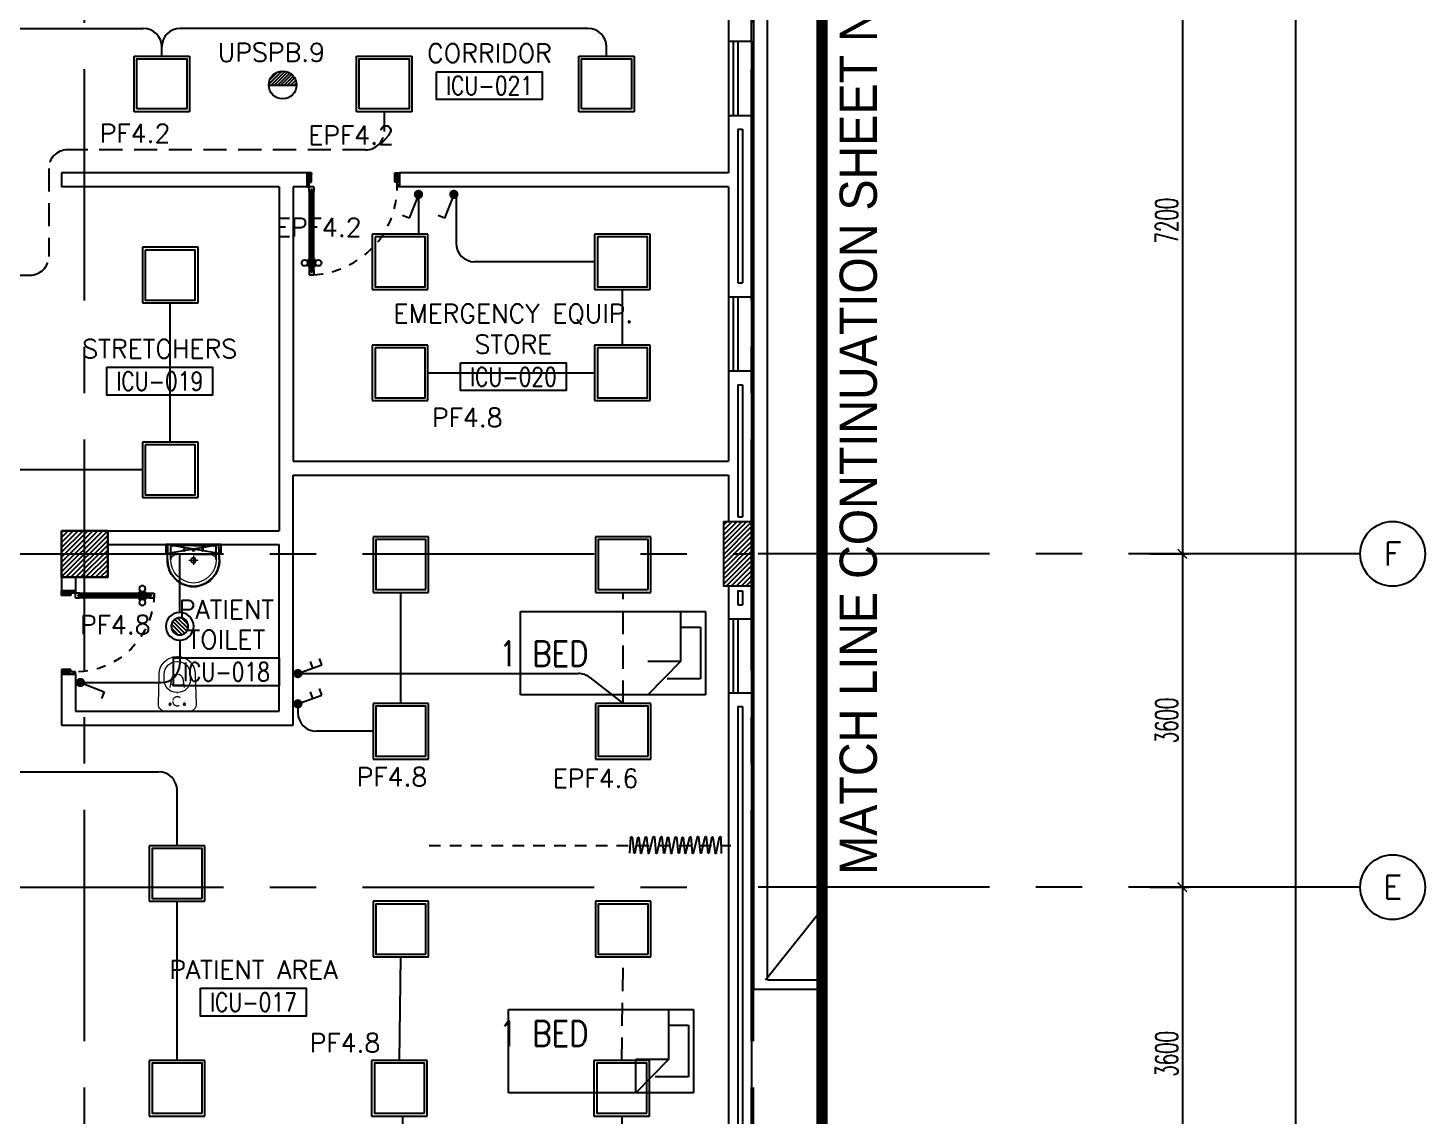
# Model space of a CAD drawing. Extents: x -0.3 to 91.9, y -1.1 to 78.4.
# Drawn here: x 76.78 to 91.86, y 14.08 to 25.83 of the extents above; entities that cross this region are included whole.
import ezdxf
from ezdxf.enums import TextEntityAlignment as Align

# ---------------------------------------------------------------- set-up
doc = ezdxf.new("R2010")
doc.units = 0
doc.header["$MEASUREMENT"] = 0
doc.header["$PDMODE"] = 34
for name, pattern in [('CENTER2', [1.125, 0.75, -0.125, 0.125, -0.125]), ('CENTERX2', [4, 2.5, -0.5, 0.5, -0.5]), ('DASHED', [0.75, 0.5, -0.25]), ('HIDDEN', [0.375, 0.25, -0.125]), ('HIDDEN2', [0.1875, 0.125, -0.0625])]:
    doc.linetypes.add(name, pattern=pattern)
doc.layers.get('0').update_dxf_attribs({"linetype": 'CONTINUOUS'})
doc.layers.get('DEFPOINTS').update_dxf_attribs({"linetype": 'CONTINUOUS'})
for name, color, linetype in [('A_CUBICLE_CURTAINS', 11, 'HIDDEN'), ('AX-CR', 11, 'CONTINUOUS'), ('AX-DIM', 11, 'CONTINUOUS'), ('AX-TXT', 2, 'CONTINUOUS'), ('AXES', 11, 'CENTERX2'), ('COL', 11, 'CONTINUOUS'), ('D_CURTAIN', 11, 'HIDDEN'), ('DOOR', 7, 'CONTINUOUS'), ('E-CLINE', 4, 'CONTINUOUS'), ('E-HLINE', 4, 'HIDDEN'), ('E-LITE', 4, 'CONTINUOUS'), ('E-SWITCH', 4, 'CONTINUOUS'), ('E-TEXT', 4, 'CONTINUOUS'), ('E-TRXT', 4, 'CONTINUOUS'), ('EL-LITE', 4, 'CONTINUOUS'), ('ELEV', 2, 'CONTINUOUS'), ('FIX', 11, 'CONTINUOUS'), ('FUR', 11, 'CONTINUOUS'), ('HAT', 11, 'CONTINUOUS'), ('INSUL', 11, 'CONTINUOUS'), ('RM-BOX', 11, 'CONTINUOUS'), ('RM-NAME', 11, 'CONTINUOUS'), ('RM-NO', 11, 'CONTINUOUS'), ('ROOF', 7, 'CONTINUOUS'), ('RS20', 11, 'CONTINUOUS'), ('SHAFT', 11, 'CONTINUOUS'), ('TXT1', 2, 'CONTINUOUS'), ('WALL', 11, 'CONTINUOUS'), ('WIN', 7, 'CONTINUOUS')]:
    doc.layers.add(name, color=color, linetype=linetype)
doc.styles.add('ROMANS', font='ROMANS.shx', dxfattribs={"width": 0.6})
doc.styles.add('RS20', font='ROMANS.shx', dxfattribs={"height": 0.2})
doc.styles.add('TTXT', font='swisse.ttf', dxfattribs={"width": 0.6})
doc.dimstyles.new('STANDARD in', dxfattribs={"dimtxt": 0.24, "dimasz": 0.1, "dimexe": 0.07, "dimexo": 0.05, "dimgap": 0.05, "dimtad": 1, "dimdec": 0, "dimlfac": 1000, "dimzin": 0, "dimdsep": 46, "dimtxsty": 'ROMANS', "dimblk": 'ARCHTICK', "dimcen": 0.05, "dimdle": 0.05, "dimclrd": 7, "dimclre": 7, "dimclrt": 2, "dimadec": 0, "dimazin": 0, "dimtfac": 1, "dimtdec": 0, "dimtmove": 2, "dimatfit": 3, "dimldrblk": 'ARCHTICK', "dimfxl": 0, "dimtolj": 1, "dimtzin": 0, "dimarcsym": 0})

# ---------------------------------------------------------------- blocks, each defined once
blk = doc.blocks.new('*X73')
at = {"color": 0}
for p, q in [((84179, 132651), (84678, 133150)), ((84179, 132704), (84625, 133150)), ((84179, 132757), (84571, 133150)), ((84179, 132810), (84518, 133150)), ((84179, 132864), (84465, 133150)), ((84179, 132917), (84412, 133150)), ((84179, 132970), (84359, 133150)), ((84179, 133023), (84306, 133150)), ((84179, 133076), (84253, 133150)), ((84179, 133129), (84200, 133150)), ((84231, 132650), (84679, 133098)), ((84284, 132650), (84679, 133045)), ((84337, 132650), (84679, 132992)), ((84390, 132650), (84679, 132939)), ((84443, 132650), (84679, 132886)), ((84496, 132650), (84679, 132833)), ((84549, 132650), (84679, 132780)), ((84602, 132650), (84679, 132727)), ((84655, 132650), (84679, 132674))]:
    blk.add_line(p, q, dxfattribs=at)
blk = doc.blocks.new('COL50')
at = {"layer": 'COL'}
blk.add_lwpolyline([(-250, 250), (-250, -250), (250, -250), (250, 250)], close=True, dxfattribs=at)
blk = doc.blocks.new('_ARCHTICK')
at = {"color": 0, "linetype": 'ByBlock', "const_width": 0.15}
blk.add_lwpolyline([(-0.5, -0.5), (0.5, 0.5)], dxfattribs=at)
blk = doc.blocks.new('*D189')
at = {"layer": 'AX-DIM', "color": 7, "lineweight": -2, "ltscale": 0.3}
for p, q in [((90.46, 64.87), (90.46, 5.45)), ((88.617, 64.82), (90.53, 64.82)), ((86.18, 5.5), (90.53, 5.5))]:
    blk.add_line(p, q, dxfattribs=at)
at = {"layer": 'DEFPOINTS', "color": 0, "ltscale": 0.3}
for p in [(88.567, 64.82), (86.13, 5.5), (90.46, 5.5)]:
    blk.add_point(p, dxfattribs=at)
at = {"layer": 'AX-DIM', "color": 7, "lineweight": -2, "ltscale": 0.3, "xscale": 0.1, "yscale": 0.1, "zscale": 0.1}
for p, rotation in [((90.46, 64.82), 90), ((90.46, 5.5), 270)]:
    blk.add_blockref('_ARCHTICK', p, dxfattribs=dict(at, rotation=rotation))
at = {"layer": 'AX-DIM', "color": 2, "ltscale": 0.3, "insert": (90.29, 35.16), "char_height": 0.24, "attachment_point": 5, "rotation": 90, "style": 'ROMANS'}
blk.add_mtext('\\A1;59320', dxfattribs=at)
blk = doc.blocks.new('*D195')
at = {"layer": 'AX-DIM', "color": 7, "lineweight": -2, "ltscale": 0.3}
for p, q in [((88.89, 27.35), (89.31, 27.35)), ((89.24, 27.4), (89.24, 20.1)), ((88.89, 20.15), (89.31, 20.15))]:
    blk.add_line(p, q, dxfattribs=at)
at = {"layer": 'DEFPOINTS', "color": 0, "ltscale": 0.3}
for p in [(88.84, 27.35), (88.84, 20.15), (89.24, 20.15)]:
    blk.add_point(p, dxfattribs=at)
at = {"layer": 'AX-DIM', "color": 7, "lineweight": -2, "ltscale": 0.3, "xscale": 0.1, "yscale": 0.1, "zscale": 0.1}
for p, rotation in [((89.24, 27.35), 90), ((89.24, 20.15), 270)]:
    blk.add_blockref('_ARCHTICK', p, dxfattribs=dict(at, rotation=rotation))
at = {"layer": 'AX-DIM', "color": 2, "ltscale": 0.3, "insert": (89.07, 23.75), "char_height": 0.24, "attachment_point": 5, "rotation": 90, "style": 'ROMANS'}
blk.add_mtext('\\A1;7200', dxfattribs=at)
blk = doc.blocks.new('AXR')
at = {"layer": 'AX-CR'}
blk.add_circle((350, 0), 350, dxfattribs=at)
at = {"layer": 'AX-TXT', "style": 'ROMANS'}
blk.add_attdef('AX', text='', height=250, dxfattribs=at).set_placement((350, 0), align=Align.MIDDLE)
blk = doc.blocks.new('*D196')
at = {"layer": 'AX-DIM', "color": 7, "lineweight": -2, "ltscale": 0.3}
for p, q in [((88.89, 20.15), (89.31, 20.15)), ((89.24, 20.2), (89.24, 16.5)), ((88.89, 16.55), (89.31, 16.55))]:
    blk.add_line(p, q, dxfattribs=at)
at = {"layer": 'DEFPOINTS', "color": 0, "ltscale": 0.3}
for p in [(88.84, 20.15), (88.84, 16.55), (89.24, 16.55)]:
    blk.add_point(p, dxfattribs=at)
at = {"layer": 'AX-DIM', "color": 7, "lineweight": -2, "ltscale": 0.3, "xscale": 0.1, "yscale": 0.1, "zscale": 0.1}
for p, rotation in [((89.24, 20.15), 90), ((89.24, 16.55), 270)]:
    blk.add_blockref('_ARCHTICK', p, dxfattribs=dict(at, rotation=rotation))
at = {"layer": 'AX-DIM', "color": 2, "ltscale": 0.3, "insert": (89.07, 18.35), "char_height": 0.24, "attachment_point": 5, "rotation": 90, "style": 'ROMANS'}
blk.add_mtext('\\A1;3600', dxfattribs=at)
blk = doc.blocks.new('*D197')
at = {"layer": 'AX-DIM', "color": 7, "lineweight": -2, "ltscale": 0.3}
for p, q in [((89.24, 16.6), (89.24, 12.9)), ((88.89, 16.55), (89.31, 16.55)), ((88.89, 12.95), (89.31, 12.95))]:
    blk.add_line(p, q, dxfattribs=at)
at = {"layer": 'DEFPOINTS', "color": 0, "ltscale": 0.3}
for p in [(88.84, 16.55), (88.84, 12.95), (89.24, 12.95)]:
    blk.add_point(p, dxfattribs=at)
at = {"layer": 'AX-DIM', "color": 7, "lineweight": -2, "ltscale": 0.3, "xscale": 0.1, "yscale": 0.1, "zscale": 0.1}
for p, rotation in [((89.24, 16.55), 90), ((89.24, 12.95), 270)]:
    blk.add_blockref('_ARCHTICK', p, dxfattribs=dict(at, rotation=rotation))
at = {"layer": 'AX-DIM', "color": 2, "ltscale": 0.3, "insert": (89.07, 14.75), "char_height": 0.24, "attachment_point": 5, "rotation": 90, "style": 'ROMANS'}
blk.add_mtext('\\A1;3600', dxfattribs=at)
blk = doc.blocks.new('C11')
at = {"layer": 'HAT'}
h = blk.add_hatch(dxfattribs=at)
h.set_pattern_fill('ANSI31', color=256, scale=300, style=0)
h.set_pattern_definition([(45, (-248556.182, -75061.005), (-26.5165043, 26.5165043), [])])
h.paths.add_polyline_path([(300, 700), (0, 700), (0, 350), (300, 350)])
h.paths.add_polyline_path([(300, 350), (0, 350), (0, 0), (300, 0)])
at = {"layer": 'COL'}
blk.add_lwpolyline([(300, 700), (300, 0), (0, 0), (0, 700)], close=True, dxfattribs=at)
blk = doc.blocks.new('DOOR90')
at = {"layer": 'DOOR', "color": 0, "linetype": 'ByBlock'}
for p, q in [((-150, 0), (-150, -25)), ((-150, 0), (0, 0)), ((0, -50), (0, 0)), ((-1000, -25), (-1000, -75)), ((-1000, -75), (-1000, -25)), ((-950, -25), (-1000, -25)), ((-950, -75), (-1000, -75)), ((-970, -42), (-970, -58)), ((-950, -42), (-970, -42)), ((-950, -58), (-970, -58)), ((-950, -25), (-950, -42)), ((-950, -58), (-950, -75)), ((-918, -25), (-918, -18)), ((-828, -18), (-918, -18)), ((-918, -75), (-918, -82)), ((-828, -82), (-918, -82)), ((-905, -18), (-905, -9)), ((-905, -9), (-840, -9)), ((-905, -18), (-840, -18)), ((-905, -82), (-905, -91)), ((-905, -82), (-840, -82)), ((-905, -91), (-840, -91)), ((-840, -18), (-840, -9)), ((-840, -82), (-840, -91)), ((-828, -25), (-828, -18)), ((-828, -75), (-828, -82)), ((-200, -42), (-200, -25)), ((-200, -25), (-150, -25)), ((-180, -42), (-200, -42)), ((-200, -75), (-200, -58)), ((-200, -58), (-180, -58)), ((-150, -75), (-200, -75)), ((-180, -58), (-180, -42)), ((-150, -75), (-150, -25)), ((-150, -25), (-100, -25)), ((-100, -25), (-100, -50)), ((-100, -50), (0, -50)), ((-150, -900), (-150, -875)), ((-150, -875), (-100, -875)), ((0, -900), (-150, -900)), ((-150, -900), (0, -900)), ((-100, -850), (0, -850)), ((-100, -875), (-100, -850)), ((0, -850), (0, -900))]:
    blk.add_line(p, q, dxfattribs=at)
at = {"layer": 'DOOR', "color": 9, "linetype": 'ByBlock'}
for p, q in [((0, -50), (-114, 0)), ((0, -50), (-40, 0)), ((0, -50), (-100, -37)), ((0, -850), (-114, -900)), ((0, -850), (-100, -863)), ((0, -850), (-40, -900))]:
    blk.add_line(p, q, dxfattribs=at)
at = {"layer": 'DOOR', "linetype": 'ByBlock'}
for p, q in [((-200, -25), (-950, -25)), ((-200, -42), (-950, -42)), ((-200, -58), (-950, -58)), ((-950, -75), (-200, -75))]:
    blk.add_line(p, q, dxfattribs=at)
at = {"layer": 'DOOR', "color": 0, "linetype": 'ByBlock'}
for centre in [(-873, 24), (-873, -124)]:
    blk.add_circle(centre, 32.4, dxfattribs=at)
at = {"layer": 'DOOR', "color": 9, "linetype": 'ByBlock'}
for centre, radius, start, end in [((0, -50), 154, 161.1053, 166.2858), ((0, -50), 134, 158.1598, 169.28), ((0, -50), 94.4, 148.0182, 180), ((0, -50), 74.4, 137.7764, 180), ((0, -50), 114, 154.0838, 167.3774), ((0, -50), 54.4, 113.2074, 180), ((0, -50), 34.4, 90, 180), ((0, -50), 14.4, 90, 180), ((0, -850), 154, 193.7142, 198.8947), ((0, -850), 134, 190.72, 201.8402), ((0, -850), 94.4, 180, 211.9818), ((0, -850), 74.4, 180, 222.2236), ((0, -850), 54.4, 180, 246.7926), ((0, -850), 34.4, 180, 270), ((0, -850), 14.4, 180, 270)]:
    blk.add_arc(centre, radius, start, end, dxfattribs=at)
at = {"layer": 'DOOR', "linetype": 'HIDDEN', "ltscale": 0.5}
blk.add_arc((-150, -25), 850, 180, 270, dxfattribs=at)
blk = doc.blocks.new('RM1')
at = {"layer": 'RM-BOX'}
blk.add_lwpolyline([(570, -200), (-570, -200), (-570, -500), (570, -500)], close=True, dxfattribs=at)
at = {"layer": 'RM-NAME', "style": 'ROMANS'}
for tag, p in [('ROOMNAME1', (0, 324)), ('ROOMNAME2', (0, 0))]:
    blk.add_attdef(tag, text='', height=200, dxfattribs=at).set_placement(p, align=Align.MIDDLE)
at = {"layer": 'RM-NO', "style": 'ROMANS', "width": 0.8}
blk.add_attdef('ROOMNO', text='', height=200, dxfattribs=at).set_placement((0, -350), align=Align.MIDDLE)
blk = doc.blocks.new('C')
at = {"layer": 'D_CURTAIN'}
for points in [[(0.229, 0.077), (0.229, 0.077, 0.848601), (0.219, 0.076), (0.202, -0.062, -0.855925), (0.192, -0.063), (0.167, 0.072, 0.866955), (0.157, 0.072), (0.144, -0.065, -0.843142), (0.134, -0.066), (0.099, 0.077, 0.845318), (0.089, 0.076), (0.076, -0.066, -0.842227), (0.066, -0.067), (0.029, 0.079, 0.837896), (0.019, 0.078), (0.004, -0.065, -0.84563), (-0.006, -0.065), (-0.04, 0.078, 0.842014), (-0.049, 0.078), (-0.065, -0.063, -0.866148), (-0.075, -0.063), (-0.099, 0.074, 0.854133), (-0.109, 0.074), (-0.129, -0.066, -0.838104), (-0.139, -0.067), (-0.17, 0.077, 0.84026), (-0.18, 0.077), (-0.183, -0.071)], [(0.639, -0.068), (0.628, 0.076, 0.848601), (0.618, 0.076), (0.601, -0.063, -0.855925), (0.591, -0.063), (0.566, 0.071, 0.866955), (0.556, 0.071), (0.542, -0.066, -0.843142), (0.533, -0.066), (0.497, 0.076, 0.845318), (0.488, 0.075), (0.474, -0.067, -0.842227), (0.465, -0.068), (0.427, 0.078, 0.837896), (0.417, 0.078), (0.403, -0.065, -0.84563), (0.393, -0.066), (0.359, 0.078, 0.842014), (0.349, 0.077), (0.334, -0.063, -0.866148), (0.324, -0.064), (0.299, 0.074, 0.854133), (0.29, 0.073), (0.27, -0.067, -0.838104), (0.26, -0.067), (0.229, 0.077, 0.84026), (0.219, 0.076)]]:
    blk.add_lwpolyline(points, format="xyb", dxfattribs=at)
blk = doc.blocks.new('LAV1')
at = {"layer": 'FIX', "linetype": 'ByBlock', "ltscale": 0.3}
for p, q in [((-280, 210), (-275, 50)), ((-245, 210), (-245, 85)), ((245, 210), (245, 85)), ((280, 210), (275, 50)), ((0, 60), (-220, 60)), ((0, 60), (220, 60))]:
    blk.add_line(p, q, dxfattribs=at)
at = {"layer": 'FIX', "linetype": 'Continuous', "lineweight": 20}
for p, q in [((-275, 210), (-275, 50)), ((0, 155), (-181, 155)), ((0, 155), (181, 155)), ((275, 210), (275, 50)), ((0, 50), (-275, 50)), ((0, 50), (-252, 50)), ((0, 50), (252, 50)), ((0, 50), (275, 50))]:
    blk.add_line(p, q, dxfattribs=at)
at = {"layer": 'FIX', "linetype": 'DASHED', "lineweight": 20, "ltscale": 0.05}
for p, q in [((50, 220), (-50, 220)), ((0, 170), (0, 270)), ((0, 170), (0, 270))]:
    blk.add_line(p, q, dxfattribs=at)
at = {"layer": 'FIX', "lineweight": 20}
for p, q in [((16, 107), (-15, 107)), ((0, 92), (0, 123))]:
    blk.add_line(p, q, dxfattribs=at)
for centre, radius in [((0, 220), 29.5), ((0, 220), 22.5), ((0, 107), 15.5)]:
    blk.add_circle(centre, radius, dxfattribs=at)
at = {"layer": 'FIX', "linetype": 'HIDDEN', "lineweight": 20, "ltscale": 0.05}
for centre in [(-100, 107), (100, 107)]:
    blk.add_circle(centre, 12.4, dxfattribs=at)
at = {"layer": 'FIX', "linetype": 'ByBlock', "ltscale": 0.3}
for centre, radius, start, end in [((7, 220), 287, 91.3776, 182.0064), ((-7, 220), 287, 357.9936, 88.6224), ((-220, 85), 24.9, 179.7021, 269.9486), ((220, 85), 24.9, 270.0514, 0.2979)]:
    blk.add_arc(centre, radius, start, end, dxfattribs=at)
at = {"layer": 'FIX', "linetype": 'Continuous', "lineweight": 20}
for centre, radius, start, end in [((8, 217), 283, 91.6988, 181.351), ((8, 212), 253, 91.7328, 180.4884), ((-8, 217), 283, 358.649, 88.3012), ((-8, 212), 253, 359.5116, 88.2672), ((-179, 222), 66.9, 190.2006, 268.0786), ((179, 222), 66.9, 271.9214, 349.7994)]:
    blk.add_arc(centre, radius, start, end, dxfattribs=at)
blk = doc.blocks.new('WC1')
at = {"layer": 'FIX', "lineweight": 20}
for p, q in [((-210, 204), (-538, 194)), ((-727, 5), (-727, -5)), ((-674, 5), (-674, -5)), ((-534, 24), (-540, 0)), ((-540, 0), (-534, -24)), ((-475, 141), (-538, 141)), ((-395, 76), (-490, 60)), ((-339, 5), (-339, -5)), ((-538, -141), (-475, -141)), ((-490, -60), (-395, -76)), ((-538, -194), (-210, -204))]:
    blk.add_line(p, q, dxfattribs=at)
at = {"layer": 'FIX', "linetype": 'Continuous', "lineweight": 20}
blk.add_line((-420, -47), (-420, 45), dxfattribs=at)
at = {"layer": 'FIX', "lineweight": 20}
blk.add_lwpolyline([(-213, -204), (-210, -204, 0.414214), (-137, -131), (-137, 0), (-137, 131, 0.414214), (-210, 204)], format="xyb", dxfattribs=at)
at = {"layer": 'FIX', "linetype": 'HIDDEN2', "lineweight": 20, "ltscale": 0.3}
blk.add_circle((-245, 0), 49.8, dxfattribs=at)
at = {"layer": 'FIX', "linetype": 'HIDDEN', "lineweight": 20, "ltscale": 0.05}
for centre in [(-213, 78), (-213, -77)]:
    blk.add_circle(centre, 11.6, dxfattribs=at)
at = {"layer": 'FIX', "lineweight": 20}
for centre, radius, start, end in [((-538, 5), 189, 90, 180), ((-538, 5), 136, 90, 180), ((-473, -7), 68.2, 128.9242, 152.8468), ((-464, -18), 82, 108.496, 128.9242), ((-475, 5), 136, 360, 90), ((-538, -5), 189, 180, 270), ((-538, -5), 136, 180, 270), ((-473, 7), 68.2, 207.1532, 231.0758), ((-464, 18), 82, 231.0758, 251.504), ((-475, -5), 136, 270, 0)]:
    blk.add_arc(centre, radius, start, end, dxfattribs=at)
at = {"layer": 'FIX', "linetype": 'Continuous', "lineweight": 20}
for centre, start, end in [((-443, 46), 357.6662, 91.6121), ((-442, -46), 268.3879, 2.3338)]:
    blk.add_arc(centre, 22.3, start, end, dxfattribs=at)
blk = doc.blocks.new('DOOR-10')
at = {"layer": 'DOOR', "color": 0, "linetype": 'ByBlock'}
for p, q in [((-26, 1100), (-76, 1100)), ((-76, 1100), (-26, 1100)), ((-76, 1050), (-76, 1100)), ((-43, 1070), (-59, 1070)), ((-59, 1050), (-59, 1070)), ((-43, 1050), (-43, 1070)), ((-26, 1050), (-26, 1100)), ((-83, 1005), (-92, 1005)), ((-92, 1005), (-92, 940)), ((-83, 940), (-92, 940)), ((-76, 1018), (-83, 1018)), ((-83, 928), (-83, 1018)), ((-83, 1005), (-83, 940)), ((-76, 928), (-83, 928)), ((-59, 1050), (-76, 1050)), ((-26, 1050), (-43, 1050)), ((-26, 1018), (-18, 1018)), ((-26, 928), (-18, 928)), ((-18, 928), (-18, 1018)), ((-18, 1005), (-9, 1005)), ((-18, 1005), (-18, 940)), ((-18, 940), (-9, 940)), ((-9, 1005), (-9, 940)), ((-76, 200), (-59, 200)), ((-76, 150), (-76, 200)), ((-59, 200), (-59, 180)), ((-59, 180), (-43, 180)), ((-43, 200), (-26, 200)), ((-43, 180), (-43, 200)), ((-26, 200), (-26, 150)), ((-1001, 0), (-1001, 150)), ((-1001, 150), (-976, 150)), ((-1001, 150), (-1001, 0)), ((-951, 0), (-1001, 0)), ((-976, 150), (-976, 100)), ((-976, 100), (-951, 100)), ((-951, 100), (-951, 0)), ((-76, 150), (-26, 150)), ((-51, 100), (-51, 0)), ((-26, 100), (-51, 100)), ((-51, 0), (-1, 0)), ((-1, 150), (-26, 150)), ((-26, 150), (-26, 100))]:
    blk.add_line(p, q, dxfattribs=at)
at = {"layer": 'DOOR', "linetype": 'ByBlock'}
for p, q in [((-76, 1050), (-76, 200)), ((-59, 200), (-59, 1050)), ((-43, 200), (-43, 1050)), ((-26, 200), (-26, 1050))]:
    blk.add_line(p, q, dxfattribs=at)
at = {"layer": 'DOOR', "color": 9, "linetype": 'ByBlock'}
for p, q in [((-951, 0), (-1001, 114)), ((-951, 0), (-1001, 40)), ((-951, 0), (-964, 100)), ((-51, 0), (-1, 114)), ((-51, 0), (-37, 100)), ((-51, 0), (-1, 40)), ((-1, 0), (-1, 150))]:
    blk.add_line(p, q, dxfattribs=at)
at = {"layer": 'DOOR', "color": 0, "linetype": 'ByBlock'}
for centre in [(-124, 973), (23, 973)]:
    blk.add_circle(centre, 32.4, dxfattribs=at)
at = {"layer": 'DOOR', "linetype": 'HIDDEN', "ltscale": 0.5}
blk.add_arc((-23, 149), 952, 93.1482, 179.9482, dxfattribs=at)
at = {"layer": 'DOOR', "color": 9, "linetype": 'ByBlock'}
for centre, radius, start, end in [((-951, 0), 154, 103.7142, 108.8947), ((-951, 0), 134, 100.72, 111.8402), ((-951, 0), 94.4, 90, 121.9818), ((-951, 0), 74.4, 90, 132.2236), ((-951, 0), 54.4, 90, 156.7926), ((-951, 0), 34.4, 90, 180), ((-951, 0), 14.4, 90, 180), ((-51, 0), 94.4, 58.0182, 90), ((-51, 0), 74.4, 47.7764, 90), ((-51, 0), 54.4, 23.2074, 90), ((-51, 0), 34.4, 0, 90), ((-51, 0), 14.4, 0, 90), ((-51, 0), 134, 68.1598, 79.28), ((-51, 0), 114, 64.0838, 77.3774), ((-51, 0), 154, 71.1053, 76.2858)]:
    blk.add_arc(centre, radius, start, end, dxfattribs=at)
blk = doc.blocks.new('*X59')
at = {"color": 0}
for p, q in [((21548.527, 18540.142), (21548.801, 18540.415)), ((21548.529, 18539.966), (21548.977, 18540.414)), ((21548.584, 18539.845), (21549.098, 18540.359)), ((21548.672, 18539.756), (21549.187, 18540.271)), ((21548.793, 18539.7), (21549.243, 18540.15)), ((21548.966, 18539.696), (21549.246, 18539.977))]:
    blk.add_line(p, q, dxfattribs=at)
blk = doc.blocks.new('SPOT')
at = {"layer": 'E-LITE'}
for radius in [0.6, 0.369]:
    blk.add_circle((0, 0), radius, dxfattribs=at)
at = {"layer": 'E-LITE', "color": 8}
blk.add_blockref('*X59', (-21548.886, -18540.056), dxfattribs=at)
blk = doc.blocks.new('MR20')
at = {"layer": 'E-LITE'}
for p, q in [((-300, 100), (-300, 0)), ((-300, 100), (-300, 0)), ((-300, 0), (300, 0)), ((-300, 0), (300, 0)), ((-300, 0), (300, 0)), ((-300, 0), (-300, 0)), ((300, 0), (300, 100)), ((300, 0), (300, 100)), ((300, 0), (300, 0))]:
    blk.add_line(p, q, dxfattribs=at)
at = {"layer": 'E-LITE', "color": 3}
blk.add_line((300, 100), (-300, 100), dxfattribs=at)
at = {"layer": 'E-LITE', "color": 8}
for p, q in [((300, 0), (-300, 100)), ((300, 100), (-300, 0))]:
    blk.add_line(p, q, dxfattribs=at)
blk = doc.blocks.new('L42')
at = {"layer": 'E-LITE'}
for p, q in [((0.3, 0.3), (-0.3, 0.3)), ((-0.3, 0.3), (-0.3, -0.3)), ((0.3, -0.3), (0.3, 0.3)), ((-0.3, -0.3), (0.3, -0.3))]:
    blk.add_line(p, q, dxfattribs=at)
at = {"layer": 'E-LITE', "color": 8}
blk.add_lwpolyline([(-0.27, 0.27), (-0.27, -0.27), (0.27, -0.27), (0.27, 0.27)], close=True, dxfattribs=at)
blk = doc.blocks.new('1G1W')
for p, q in [((0, 0), (0.55, 0)), ((0.55, 0), (0.55, -0.15))]:
    blk.add_line(p, q)
at = {"const_width": 0.1}
blk.add_lwpolyline([(-0.05, 0, 1), (0.05, 0, 1)], format="xyb", close=True, dxfattribs=at)
blk = doc.blocks.new('EL')
at = {"layer": 'EL-LITE'}
h = blk.add_hatch(dxfattribs=at)
h.set_pattern_fill('ANSI31', color=4, scale=0.2, style=0)
h.set_pattern_definition([(45, (587.071197, 567.777136), (-0.0176776695, 0.0176776695), [])])
h.paths.add_polyline_path([(0.15, 0, 1), (-0.15, 0)])
at = {"layer": 'EL-LITE', "color": 4}
blk.add_line((-0.15, 0), (0.15, 0), dxfattribs=at)
blk.add_circle((0, 0), 0.15, dxfattribs=at)

msp = doc.modelspace()

# ---------------------------------------------------------------- linework, layer by layer
at = {"layer": 'A_CUBICLE_CURTAINS', "ltscale": 0.5}
msp.add_line((81.108, 17), (84.3652, 17), dxfattribs=at)
at = {"layer": 'AXES'}
for p, q in [((84.59, -1.1143), (84.59, 77.3484)), ((84.61, -1.1143), (84.61, 77.3484)), ((77.39, -1.1143), (77.39, 59.47)), ((68.39, 20.15), (84.59, 20.15)), ((91.1596, 20.15), (84.34, 20.15)), ((68.39, 16.55), (84.3433, 16.55)), ((91.1596, 16.55), (84.34, 16.55))]:
    msp.add_line(p, q, dxfattribs=at)
at = {"layer": 'E-CLINE', "color": 4}
for p, q in [((76.165, 25.8253), (78.0231, 25.8253)), ((82.8231, 25.8253), (78.4231, 25.8253)), ((78.2231, 25.5253), (78.2231, 25.6253)), ((83.0231, 25.5253), (83.0231, 25.6253)), ((83.1954, 22.4049), (83.1954, 23.0049)), ((78.315, 21.3575), (78.315, 22.8611)), ((81.0954, 22.1049), (82.8954, 22.1049)), ((78.015, 21.0575), (76.265, 21.0575)), ((80.8035, 18.534), (80.8035, 19.734)), ((76.165, 17.7972), (78.1885, 17.7972)), ((78.3885, 16.9972), (78.3885, 17.5972)), ((78.3885, 14.6775), (78.3885, 16.3972)), ((80.7885, 14.6775), (80.8035, 15.7972))]:
    msp.add_line(p, q, dxfattribs=at)
at = {"layer": 'E-CLINE', "color": 4, "linetype": 'ByBlock'}
msp.add_line((78.4173, 19.5174), (78.4173, 20.15), dxfattribs=at)
at = {"layer": 'E-CLINE', "color": 4}
for centre, start, end in [((78.0231, 25.6253), 0, 90), ((78.4231, 25.6253), 90, 180), ((82.8231, 25.6253), 0, 90), ((78.1885, 17.5972), 0, 90)]:
    msp.add_arc(centre, 0.2, start, end, dxfattribs=at)
at = {"layer": 'E-HLINE', "color": 4}
for p, q in [((80.6231, 24.9253), (80.6231, 24.7139)), ((80.4231, 24.5139), (77.2029, 24.5139)), ((77.0029, 24.3139), (77.0029, 23.3611)), ((76.265, 23.1611), (76.8029, 23.1611)), ((83.2035, 18.534), (83.2035, 19.734)), ((83.1885, 14.6775), (83.2035, 15.7972))]:
    msp.add_line(p, q, dxfattribs=at)
for centre, start, end in [((80.4231, 24.7139), 270, 0), ((77.2029, 24.3139), 90, 180), ((76.8029, 23.3611), 270, 0)]:
    msp.add_arc(centre, 0.2, start, end, dxfattribs=at)
at = {"layer": 'E-SWITCH', "color": 4}
for p, q in [((80.9943, 24.0329), (80.9943, 23.6049)), ((81.3992, 24.0237), (81.3992, 23.5049)), ((82.8954, 23.3049), (81.5992, 23.3049)), ((78.4173, 19.2174), (78.4173, 18.9605)), ((79.9506, 18.9509), (79.9249, 19.0214)), ((79.6922, 18.8569), (79.9506, 18.9509)), ((79.7172, 18.8569), (82.7201, 18.8569)), ((79.8535, 18.9156), (79.8279, 18.9861)), ((77.3441, 18.7605), (78.2173, 18.7605)), ((82.843, 18.8147), (83.2035, 18.534)), ((79.6922, 18.5302), (79.9506, 18.6242)), ((79.8535, 18.5889), (79.8279, 18.6594)), ((79.9506, 18.6242), (79.9249, 18.6947)), ((79.6922, 18.5052), (79.6922, 18.434)), ((80.5035, 18.234), (79.8922, 18.234)), ((80.826, 12.95), (80.826, 14.0775)), ((83.1885, 14.0775), (83.1885, 13.4718))]:
    msp.add_line(p, q, dxfattribs=at)
at = {"layer": 'E-SWITCH', "color": 4, "const_width": 0.05}
for points in [[(79.6672, 18.8569, -1), (79.7172, 18.8569, -1)], [(79.6672, 18.5302, -1), (79.7172, 18.5302, -1)]]:
    msp.add_lwpolyline(points, format="xyb", close=True, dxfattribs=at)
at = {"layer": 'E-SWITCH', "color": 4}
for centre, start, end in [((81.5992, 23.5049), 180, 270), ((78.2173, 18.9605), 270, 0), ((82.7201, 18.6569), 52.10342, 90), ((79.8922, 18.434), 180, 270)]:
    msp.add_arc(centre, 0.2, start, end, dxfattribs=at)
at = {"layer": 'ELEV', "linetype": 'CENTER2', "const_width": 0.12}
msp.add_lwpolyline([(85.3496, 3.7939), (85.3496, 67.6321)], dxfattribs=at)
at = {"layer": 'FUR'}
for p, q in [((82.0936, 18.6265), (82.0936, 19.5265)), ((82.0936, 19.5265), (84.0936, 19.5265)), ((83.8219, 19.5265), (83.8219, 18.9877)), ((84.0936, 19.5265), (84.0936, 18.6265)), ((83.8219, 19.3566), (84.0381, 19.3566)), ((84.0381, 19.3566), (84.0381, 18.7987)), ((83.8219, 18.9877), (83.4685, 18.9877)), ((83.8219, 18.9877), (83.4685, 18.6265)), ((84.0381, 18.7987), (83.6784, 18.7987)), ((84.0936, 18.6265), (82.0936, 18.6265)), ((81.9639, 14.3284), (81.9639, 15.2284)), ((81.9639, 15.2284), (83.9639, 15.2284)), ((83.6923, 15.2284), (83.6923, 14.6895)), ((83.9639, 15.2284), (83.9639, 14.3284)), ((83.6923, 15.0585), (83.9085, 15.0585)), ((83.9085, 15.0585), (83.9085, 14.5006)), ((83.6923, 14.6895), (83.3389, 14.6895)), ((83.3389, 14.3284), (83.3389, 14.6895)), ((83.6923, 14.6895), (83.3389, 14.3284)), ((83.9085, 14.5006), (83.5488, 14.5006)), ((83.9639, 14.3284), (81.9639, 14.3284))]:
    msp.add_line(p, q, dxfattribs=at)
at = {"layer": 'INSUL'}
for p, q in [((84.44, 24.7364), (84.44, 23.0776)), ((84.44, 24.7364), (84.49, 24.7364)), ((84.49, 24.7364), (84.49, 23.0776)), ((84.44, 23.0776), (84.49, 23.0776)), ((84.44, 21.9776), (84.44, 20.55)), ((84.44, 21.9776), (84.49, 21.9776)), ((84.49, 21.9776), (84.49, 20.55)), ((84.44, 20.55), (84.49, 20.55)), ((84.44, 19.75), (84.49, 19.75)), ((84.44, 19.75), (84.44, 19.6)), ((84.49, 19.75), (84.49, 19.6)), ((84.44, 19.6), (84.49, 19.6)), ((84.44, 18.5), (84.44, 13.3)), ((84.44, 18.5), (84.49, 18.5)), ((84.49, 18.5), (84.49, 13.3))]:
    msp.add_line(p, q, dxfattribs=at)
at = {"layer": 'ROOF'}
for p, q in [((84.61, 27.1), (84.61, 15.45)), ((84.76, 15.55), (84.76, 27)), ((84.76, 15.55), (85.3092, 15.55)), ((84.61, 15.45), (85.3092, 15.45))]:
    msp.add_line(p, q, dxfattribs=at)
at = {"layer": 'SHAFT'}
msp.add_line((84.74, 15.55), (85.3092, 16.2622), dxfattribs=at)
at = {"layer": 'WALL', "linetype": 'ByBlock'}
for p, q in [((84.59, 25.6864), (84.59, 27.1)), ((84.34, 26.265), (84.34, 25.6864)), ((84.34, 25.6864), (84.59, 25.6864)), ((84.34, 24.8864), (84.59, 24.8864)), ((84.34, 24.8864), (84.34, 24.265)), ((84.59, 24.8864), (84.59, 22.9276)), ((84.5867, 24.7364), (84.59, 24.7364)), ((77.14, 24.265), (77.14, 24.115)), ((79.79, 24.265), (77.14, 24.265)), ((79.79, 24.265), (79.79, 24.115)), ((84.34, 24.265), (80.79, 24.265)), ((80.79, 24.265), (80.79, 24.115)), ((79.49, 24.115), (77.14, 24.115)), ((79.49, 24.115), (79.49, 20.4)), ((79.64, 24.115), (79.64, 21.15)), ((79.79, 24.115), (79.64, 24.115)), ((84.34, 24.115), (80.79, 24.115)), ((84.34, 24.115), (84.34, 21.15)), ((84.5867, 23.0776), (84.59, 23.0776)), ((84.34, 22.9276), (84.59, 22.9276)), ((84.34, 22.1276), (84.59, 22.1276)), ((84.34, 22.1276), (84.34, 21.15)), ((84.59, 22.1276), (84.59, 20.5)), ((84.5867, 21.9776), (84.59, 21.9776)), ((79.64, 21.15), (84.34, 21.15)), ((79.64, 18.3), (79.64, 21)), ((79.64, 21), (84.34, 21)), ((84.34, 21), (84.34, 20.5)), ((77.64, 20.4), (79.49, 20.4)), ((77.64, 20.25), (79.49, 20.25)), ((79.49, 18.45), (79.49, 20.25)), ((84.34, 19.8), (84.34, 19.45)), ((84.59, 19.8), (84.59, 19.45)), ((84.34, 19.45), (84.59, 19.45)), ((84.34, 18.65), (84.59, 18.65)), ((84.34, 18.65), (84.34, 13.3)), ((84.59, 18.65), (84.59, 13.3)), ((77.29, 18.45), (79.49, 18.45)), ((77.14, 18.3), (79.64, 18.3)), ((84.5867, 16.5), (84.59, 16.5))]:
    msp.add_line(p, q, dxfattribs=at)
at = {"layer": 'WALL'}
for p, q in [((77.14, 19.9), (77.14, 19.75)), ((77.29, 19.9), (77.29, 19.75)), ((77.29, 19.75), (77.14, 19.75)), ((77.29, 18.85), (77.14, 18.85)), ((77.14, 18.85), (77.14, 18.3)), ((77.29, 18.85), (77.29, 18.45))]:
    msp.add_line(p, q, dxfattribs=at)
at = {"layer": 'WALL', "linetype": 'ByBlock', "ltscale": 0.3}
for points in [[(77.14, 20.4), (77.64, 20.4), (77.64, 19.9), (77.14, 19.9)], [(84.29, 20.5), (84.59, 20.5), (84.59, 19.8), (84.29, 19.8)]]:
    msp.add_lwpolyline(points, close=True, dxfattribs=at)
at = {"layer": 'WIN'}
for p, q in [((84.34, 25.6864), (84.34, 24.8864)), ((84.39, 25.6864), (84.39, 24.8864)), ((84.44, 25.6864), (84.44, 24.8864)), ((84.59, 25.6864), (84.59, 24.8864)), ((84.34, 22.9276), (84.34, 22.1276)), ((84.39, 22.9276), (84.39, 22.1276)), ((84.44, 22.9276), (84.44, 22.1276)), ((84.59, 22.9276), (84.59, 22.1276)), ((84.34, 19.45), (84.34, 18.65)), ((84.39, 19.45), (84.39, 18.65)), ((84.44, 19.45), (84.44, 18.65)), ((84.59, 19.45), (84.59, 18.65))]:
    msp.add_line(p, q, dxfattribs=at)

# ---------------------------------------------------------------- block references
at = {"layer": 'AXES', "xscale": 0.0009999999892897904, "yscale": 0.000999999996565748, "zscale": 0.001}
for p, values in [((91.1596, 20.15), {'AX': 'F'}), ((91.1596, 16.55), {'AX': 'E'})]:
    msp.add_blockref('AXR', p, dxfattribs=at).add_auto_attribs(values)
at = {"layer": 'COL', "xscale": 0.0009999999892897904, "yscale": 0.000999999996565748, "zscale": 0.001}
msp.add_blockref('COL50', (77.39, 20.15), dxfattribs=at)
at = {"layer": 'COL', "linetype": 'ByBlock', "xscale": 0.0009999999892897904, "yscale": 0.000999999996565748, "zscale": 0.001}
msp.add_blockref('C11', (84.29, 19.8), dxfattribs=at)
at = {"layer": 'D_CURTAIN', "ltscale": 2, "xscale": -1.200000000011642, "yscale": 1.19999999999709, "zscale": 1.2}
msp.add_blockref('C', (84.0409, 16.9984), dxfattribs=at)
at = {"layer": 'DOOR', "color": 0, "linetype": 'ByBlock', "ltscale": 0.3, "xscale": 0.0009999999892897904, "yscale": 0.000999999996565748, "zscale": 0.001, "rotation": 180}
msp.add_blockref('DOOR-10', (79.7893, 24.265), dxfattribs=at)
at = {"layer": 'DOOR', "color": 0, "linetype": 'ByBlock', "xscale": -0.0009999999892897904, "yscale": 0.000999999996565748, "zscale": 0.001}
msp.add_blockref('DOOR90', (77.14, 19.75), dxfattribs=at)
at = {"layer": 'E-LITE', "xscale": -1, "rotation": 180}
for p in [(78.2231, 25.2253), (80.6231, 25.2253), (83.0231, 25.2253)]:
    msp.add_blockref('L42', p, dxfattribs=at)
at = {"layer": 'E-LITE'}
for name, p in [('EL', (79.528, 25.2138)), ('L42', (80.7954, 23.3049)), ('L42', (83.1954, 23.3049)), ('L42', (78.315, 23.1611)), ('L42', (80.7954, 22.1049)), ('L42', (83.1954, 22.1049)), ('L42', (78.315, 21.0575))]:
    msp.add_blockref(name, p, dxfattribs=at)
at = {"layer": 'E-LITE', "xscale": 0.0009999999892897904, "yscale": 0.0009999999892897904, "zscale": 0.001}
msp.add_blockref('MR20', (78.565, 20.15), dxfattribs=at)
at = {"layer": 'E-LITE', "rotation": 180}
for p in [(80.8035, 20.034), (83.2035, 20.034), (80.8035, 18.234), (83.2035, 18.234), (78.3885, 16.6972), (80.8035, 16.0972), (83.2035, 16.0972), (78.3885, 14.3775), (80.7885, 14.3775), (83.1885, 14.3775)]:
    msp.add_blockref('L42', p, dxfattribs=at)
at = {"layer": 'E-LITE', "xscale": -0.25, "yscale": 0.25, "zscale": 0.25, "rotation": 180}
msp.add_blockref('SPOT', (78.4173, 19.3674), dxfattribs=at)
at = {"layer": 'E-SWITCH', "color": 4, "xscale": 0.5, "yscale": 0.5, "zscale": 0.5}
for p, rotation in [((80.9943, 24.0329), 248.3032524335345), ((81.376, 24.0329), 248.3032524335345), ((77.3441, 18.7605), 338.3032524335345)]:
    msp.add_blockref('1G1W', p, dxfattribs=dict(at, rotation=rotation))
at = {"layer": 'FIX', "yscale": 0.000999999996565748, "zscale": 0.001}
for name, p, xscale, rotation in [('LAV1', (78.565, 20.3), -0.0009999999892897904, 180), ('WC1', (78.39, 18.313), -0.000999999996565748, 90)]:
    msp.add_blockref(name, p, dxfattribs=dict(at, xscale=xscale, rotation=rotation))
at = {"layer": 'HAT', "xscale": 0.0009999999892897904, "yscale": 0.000999999996565748, "zscale": 0.001}
msp.add_blockref('*X73', (-7.0392, -112.7497), dxfattribs=at)
at = {"layer": 'RM-NAME'}
ref = msp.add_blockref('RM1', (81.7599, 25.5578), dxfattribs=dict(at, xscale=-0.0009999999892897904, yscale=0.000999999996565748, zscale=0.001))
ref.add_attrib('ROOMNO', 'ICU-021', dxfattribs={"layer": 'RM-NO', "height": 0.2, "style": 'ROMANS', "width": 0.8}).set_placement((81.7599, 25.2078), align=Align.MIDDLE)
ref.add_attrib('ROOMNAME2', 'CORRIDOR', dxfattribs={"height": 0.2, "style": 'ROMANS'}).set_placement((81.7599, 25.5578), align=Align.MIDDLE)
ref = msp.add_blockref('RM1', (82.0178, 22.413), dxfattribs=dict(at, xscale=-0.0009999999892897904, yscale=0.000999999996565748, zscale=0.001))
ref.add_attrib('ROOMNO', 'ICU-020', dxfattribs={"layer": 'RM-NO', "height": 0.2, "style": 'ROMANS', "width": 0.8}).set_placement((82.0178, 22.063), align=Align.MIDDLE)
ref.add_attrib('ROOMNAME2', 'STORE', dxfattribs={"height": 0.2, "style": 'ROMANS'}).set_placement((82.0178, 22.413), align=Align.MIDDLE)
ref.add_attrib('ROOMNAME1', 'EMERGENCY EQUIP.', dxfattribs={"height": 0.2, "style": 'ROMANS'}).set_placement((82.0178, 22.7368), align=Align.MIDDLE)
ref = msp.add_blockref('RM1', (78.2003, 22.3655), dxfattribs=dict(at, xscale=-0.0009999999892897904, yscale=0.000999999996565748, zscale=0.001))
ref.add_attrib('ROOMNO', 'ICU-019', dxfattribs={"layer": 'RM-NO', "height": 0.2, "style": 'ROMANS', "width": 0.8}).set_placement((78.2003, 22.0155), align=Align.MIDDLE)
ref.add_attrib('ROOMNAME2', 'STRETCHERS', dxfattribs={"height": 0.2, "style": 'ROMANS'}).set_placement((78.2003, 22.3655), align=Align.MIDDLE)
ref = msp.add_blockref('RM1', (78.9201, 19.2253), dxfattribs=dict(at, xscale=-0.0009999999892897904, yscale=0.000999999996565748, zscale=0.001))
ref.add_attrib('ROOMNO', 'ICU-018', dxfattribs={"layer": 'RM-NO', "height": 0.2, "style": 'ROMANS', "width": 0.8}).set_placement((78.9201, 18.8753), align=Align.MIDDLE)
ref.add_attrib('ROOMNAME2', 'TOILET', dxfattribs={"height": 0.2, "style": 'ROMANS'}).set_placement((78.9201, 19.2253), align=Align.MIDDLE)
ref.add_attrib('ROOMNAME1', 'PATIENT', dxfattribs={"height": 0.2, "style": 'ROMANS'}).set_placement((78.9201, 19.5491), align=Align.MIDDLE)
ref = msp.add_blockref('RM1', (79.2113, 15.6584), dxfattribs=dict(at, xscale=-0.0009999999892897904, yscale=0.000999999996565748, zscale=0.001))
ref.add_attrib('ROOMNO', 'ICU-017', dxfattribs={"layer": 'RM-NO', "height": 0.2, "style": 'ROMANS', "width": 0.8}).set_placement((79.2113, 15.3084), align=Align.MIDDLE)
ref.add_attrib('ROOMNAME2', 'PATIENT AREA', dxfattribs={"height": 0.2, "style": 'ROMANS'}).set_placement((79.2113, 15.6584), align=Align.MIDDLE)

# ---------------------------------------------------------------- texts
at = {"layer": 'E-TEXT', "color": 4, "style": 'ROMANS'}
for s, p in [('  PF4.2', (77.2786, 24.5918)), ('EPF4.2', (79.8032, 24.5725)), ('EPF4.2', (79.4547, 23.5777)), ('PF4.8', (81.1383, 21.5222)), ('PF4.8', (77.3387, 19.284)), ('PF4.8', (80.3253, 17.6425)), ('EPF4.6', (82.4413, 17.6256)), ('PF4.8', (79.8196, 14.7685))]:
    msp.add_text(s, height=0.2, dxfattribs=at).set_placement(p)
at = {"layer": 'E-TRXT', "color": 4, "style": 'ROMANS'}
msp.add_text('UPSPB.9', height=0.2, dxfattribs=at).set_placement((78.8276, 25.4672))
at = {"layer": 'RS20', "style": 'RS20', "width": 0.85}
for p in [(82.3445, 19.0721), (82.3445, 14.9687)]:
    msp.add_text('1 BED', height=0.2736, dxfattribs=at).set_placement(p, align=Align.MIDDLE)
at = {"layer": 'TXT1', "color": 6, "style": 'TTXT', "width": 0.9}
msp.add_text('MATCH LINE CONTINUATION SHEET No. MH-E-05', height=0.401182, rotation=90, dxfattribs=at).set_placement((85.9418, 16.6848))

# ---------------------------------------------------------------- dimensions: what is measured, and where the dimension line sits
at = {"layer": 'AX-DIM'}
for base, p1, p2, picture, middle in [((90.4596, 5.5), (88.5674, 64.82), (86.1298, 5.5), '*D189', (90.2896, 35.16)), ((89.2398, 20.15), (88.8398, 27.35), (88.8398, 20.15), '*D195', (89.0698, 23.75)), ((89.2398, 16.55), (88.8398, 20.15), (88.8398, 16.55), '*D196', (89.0698, 18.35)), ((89.2398, 12.95), (88.8398, 16.55), (88.8398, 12.95), '*D197', (89.0698, 14.75))]:
    dim = msp.add_linear_dim(base=base, p1=p1, p2=p2, angle=270, dimstyle='STANDARD in', dxfattribs=at)
    dim.commit()
    dim.dimension.update_dxf_attribs({"geometry": picture, "text_midpoint": middle})

doc.saveas('drawing.dxf')
